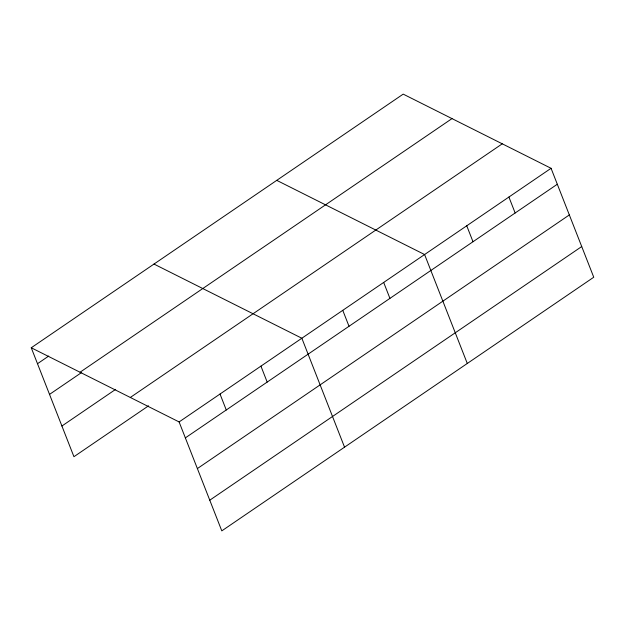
<?xml version="1.0" encoding="UTF-8"?>
<svg xmlns="http://www.w3.org/2000/svg" width="625" height="625" viewBox="0 0 625 625"><rect width="100%" height="100%" fill="white"/><g stroke="black" fill="none" stroke-linecap="round" stroke-linejoin="round"><path stroke-width="0.94" d="M31.25 347.766L403.203 94.125L551.062 168.297L593.75 277.234L221.797 530.875L179.102 421.938L31.25 347.766L73.938 456.703L148.547 405.828M37.5 363.711L48.727 356.047M80.039 372.242L451.992 118.602M49.523 394.398L81.617 372.516M61.914 426.016L115.664 389.359M130.312 397.461L502.266 143.82M179.102 421.938L551.062 168.297M185.352 437.883L557.305 184.242M197.383 468.57L569.336 214.93M209.773 500.188L581.727 246.547M276.742 180.359L424.594 254.539L467.289 363.469M153.992 264.062L301.852 338.242L344.539 447.172M508.906 197.047L515.148 212.984M466.75 225.789L473 241.734M383.68 282.438L389.93 298.375M342.766 310.336L349.016 326.281M260.938 366.141L267.18 382.078M220.023 394.039L226.266 409.984"/></g></svg>
